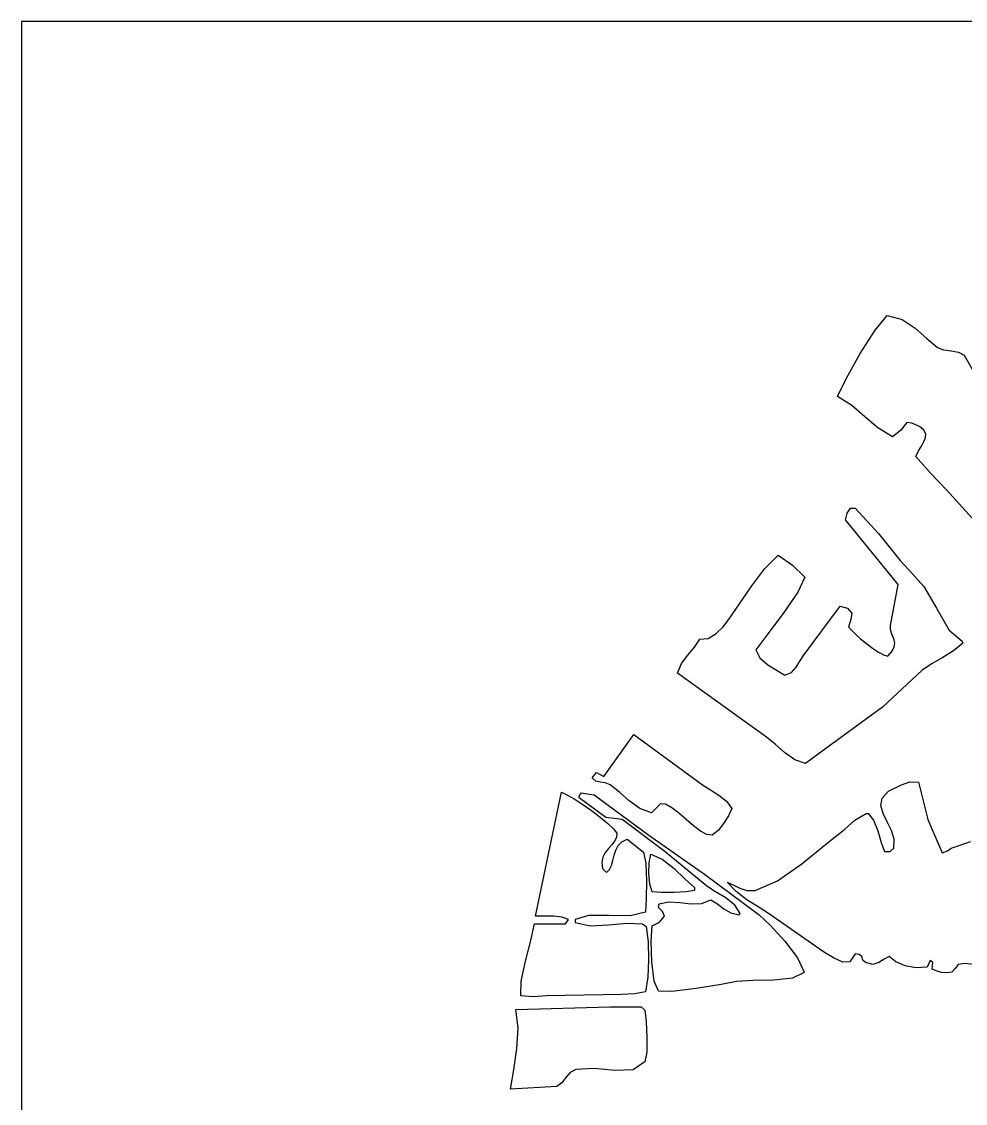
# Model space of a CAD drawing. Extents: x 0 to 12.1, y 0 to 10.7.
# Drawn here: x 0 to 3.695, y 6.419 to 10.654 of the extents above; entities that cross this region are included whole.
import ezdxf

# ---------------------------------------------------------------- set-up
doc = ezdxf.new("R2010")
doc.units = 0
doc.layers.get('0').update_dxf_attribs({"linetype": 'CONTINUOUS'})

msp = doc.modelspace()

# ---------------------------------------------------------------- linework, layer by layer
at = {"color": 0}
for p, q in [((0, 10.6538), (0, 0)), ((12.0677, 10.6538), (0, 10.6538)), ((3.3411, 9.44575), (3.38857, 9.5031)), ((3.38857, 9.5031), (3.44743, 9.48817)), ((3.44743, 9.48817), (3.49858, 9.45426)), ((3.28293, 9.35428), (3.3411, 9.44575)), ((3.49858, 9.45426), (3.54406, 9.41342)), ((3.54406, 9.41342), (3.5861, 9.37776)), ((3.5861, 9.37776), (3.60943, 9.36876)), ((3.60943, 9.36876), (3.63861, 9.36431)), ((3.63861, 9.36431), (3.66749, 9.35926)), ((3.22889, 9.25792), (3.28293, 9.35428)), ((3.66749, 9.35926), (3.68994, 9.34858)), ((3.68994, 9.34858), (3.72743, 9.28196)), ((3.19413, 9.18576), (3.22889, 9.25792)), ((3.25022, 9.15082), (3.19413, 9.18576)), ((3.30122, 9.10704), (3.25022, 9.15082)), ((3.35265, 9.06336), (3.30122, 9.10704)), ((3.46599, 9.08469), (3.44097, 9.0536)), ((3.48469, 9.08192), (3.46599, 9.08469)), ((3.51471, 9.06831), (3.48469, 9.08192)), ((3.53222, 9.05458), (3.51471, 9.06831)), ((3.41004, 9.02849), (3.35265, 9.06336)), ((3.44097, 9.0536), (3.41004, 9.02849)), ((3.53956, 9.04047), (3.53222, 9.05458)), ((3.53244, 9.0095), (3.5389, 9.02556)), ((3.5389, 9.02556), (3.53956, 9.04047)), ((3.51112, 8.97276), (3.52246, 8.99203)), ((3.52246, 8.99203), (3.53244, 9.0095)), ((3.50071, 8.95139), (3.51112, 8.97276)), ((3.55935, 8.88444), (3.50071, 8.95139)), ((3.6205, 8.82047), (3.55935, 8.88444)), ((3.71946, 8.7111), (3.6205, 8.82047)), ((3.22601, 8.70313), (3.23172, 8.72988)), ((3.23172, 8.72988), (3.24479, 8.74858)), ((3.24479, 8.74858), (3.26318, 8.74858)), ((3.26318, 8.74858), (3.35465, 8.64963)), ((3.43126, 8.44997), (3.22601, 8.70313)), ((3.35465, 8.64963), (3.43924, 8.5434)), ((2.90989, 8.51232), (2.96212, 8.56456)), ((2.96212, 8.56456), (3.01747, 8.52587)), ((3.01747, 8.52587), (3.06597, 8.47917)), ((3.43924, 8.5434), (3.48611, 8.49343)), ((2.85861, 8.44515), (2.90989, 8.51232)), ((3.06597, 8.47917), (3.0395, 8.42057)), ((3.48611, 8.49343), (3.53267, 8.442)), ((2.81039, 8.37429), (2.85861, 8.44515)), ((3.40207, 8.28993), (3.43126, 8.44997)), ((3.53267, 8.442), (3.58219, 8.35764)), ((3.0395, 8.42057), (2.98172, 8.33626)), ((2.76736, 8.31108), (2.81039, 8.37429)), ((3.06076, 8.17258), (3.20454, 8.36458)), ((3.20454, 8.36458), (3.23394, 8.35781)), ((3.23394, 8.35781), (3.25, 8.33783)), ((3.58219, 8.35764), (3.63124, 8.27115)), ((2.74669, 8.28472), (2.76736, 8.31108)), ((2.98172, 8.33626), (2.91808, 8.25206)), ((3.24636, 8.31293), (3.23682, 8.28472)), ((3.25, 8.33783), (3.24636, 8.31293)), ((2.71967, 8.25792), (2.74669, 8.28472)), ((3.23682, 8.28472), (3.24761, 8.27229)), ((3.24761, 8.27229), (3.26406, 8.25608)), ((3.40201, 8.27349), (3.40207, 8.28993)), ((3.40565, 8.25922), (3.40201, 8.27349)), ((3.41092, 8.24625), (3.40565, 8.25922)), ((3.63124, 8.27115), (3.68197, 8.22846)), ((2.63487, 8.20454), (2.65522, 8.23643)), ((2.65522, 8.23643), (2.68847, 8.23904)), ((2.68847, 8.23904), (2.71967, 8.25792)), ((2.91808, 8.25206), (2.87397, 8.19374)), ((3.26406, 8.25608), (3.28456, 8.23763)), ((3.28456, 8.23763), (3.30751, 8.21864)), ((3.30751, 8.21864), (3.33128, 8.20074)), ((3.41585, 8.23367), (3.41092, 8.24625)), ((3.41835, 8.22065), (3.41585, 8.23367)), ((3.41644, 8.20628), (3.41835, 8.22065)), ((3.68474, 8.22049), (3.64817, 8.19037)), ((3.68197, 8.22846), (3.68474, 8.22049)), ((2.60856, 8.17329), (2.63487, 8.20454)), ((2.87397, 8.19374), (2.88975, 8.16303)), ((3.33128, 8.20074), (3.35422, 8.18554)), ((3.35422, 8.18554), (3.37478, 8.17469)), ((3.37478, 8.17469), (3.39133, 8.16976)), ((3.39133, 8.16976), (3.4081, 8.18956)), ((3.4081, 8.18956), (3.41644, 8.20628)), ((3.64817, 8.19037), (3.60715, 8.16476)), ((2.56739, 8.10314), (2.58361, 8.14031)), ((2.58361, 8.14031), (2.60856, 8.17329)), ((2.88975, 8.16303), (2.92156, 8.13613)), ((2.92156, 8.13613), (2.95817, 8.11339)), ((3.03222, 8.12586), (3.0471, 8.15017)), ((3.0471, 8.15017), (3.06076, 8.17258)), ((3.56494, 8.1404), (3.52462, 8.11387)), ((3.60715, 8.16476), (3.56494, 8.1404)), ((2.91667, 7.85243), (2.56739, 8.10314)), ((2.95817, 8.11339), (2.98856, 8.09511)), ((2.98856, 8.09511), (3.01357, 8.10558)), ((3.01357, 8.10558), (3.03222, 8.12586)), ((3.52462, 8.11387), (3.37011, 7.96978)), ((3.37011, 7.96978), (3.14339, 7.80453)), ((2.27919, 7.69792), (2.39654, 7.86317)), ((2.39654, 7.86317), (2.66596, 7.66596)), ((2.9496, 7.8246), (2.91667, 7.85243)), ((2.98676, 7.79167), (2.9496, 7.8246)), ((3.14339, 7.80453), (3.06874, 7.74858)), ((3.02692, 7.76313), (2.98676, 7.79167)), ((3.06874, 7.74858), (3.02692, 7.76313)), ((2.23406, 7.69271), (2.25, 7.71386)), ((2.25, 7.71386), (2.27919, 7.69792)), ((2.24794, 7.68044), (2.23406, 7.69271)), ((2.26551, 7.67589), (2.24794, 7.68044)), ((2.28467, 7.67307), (2.26551, 7.67589)), ((2.3035, 7.66596), (2.28467, 7.67307)), ((2.34056, 7.63737), (2.3035, 7.66596)), ((2.66596, 7.66596), (2.69661, 7.64611)), ((3.39361, 7.64111), (3.44476, 7.66596)), ((3.44476, 7.66596), (3.47694, 7.67763)), ((3.47694, 7.67763), (3.51144, 7.67671)), ((3.51144, 7.67671), (3.54747, 7.52989)), ((2.01247, 7.15136), (2.11388, 7.63644)), ((2.11388, 7.63644), (2.13482, 7.62696)), ((2.13482, 7.62696), (2.16336, 7.61057)), ((2.18332, 7.61529), (2.18365, 7.62403)), ((2.18365, 7.62403), (2.19129, 7.634)), ((2.19129, 7.634), (2.21457, 7.63004)), ((2.21457, 7.63004), (2.24203, 7.62603)), ((2.24203, 7.62603), (2.45518, 7.46838)), ((2.37912, 7.60335), (2.34056, 7.63737)), ((2.69661, 7.64611), (2.72939, 7.62511)), ((2.72939, 7.62511), (2.75906, 7.60124)), ((3.36876, 7.61372), (3.39361, 7.64111)), ((2.16336, 7.61057), (2.1965, 7.58914)), ((2.28717, 7.53782), (2.18332, 7.61529)), ((2.1965, 7.58914), (2.23144, 7.56478)), ((2.42051, 7.57329), (2.37912, 7.60335)), ((2.50071, 7.59131), (2.46599, 7.55658)), ((2.521, 7.58951), (2.50071, 7.59131)), ((2.54546, 7.57622), (2.521, 7.58951)), ((2.75906, 7.60124), (2.78054, 7.57254)), ((3.36393, 7.58425), (3.36876, 7.61372)), ((3.37261, 7.553), (3.36393, 7.58425)), ((2.23144, 7.56478), (2.26514, 7.53939)), ((2.26514, 7.53939), (2.29471, 7.51492)), ((2.46599, 7.55658), (2.42051, 7.57329)), ((2.57269, 7.55524), (2.54546, 7.57622)), ((2.6014, 7.53039), (2.57269, 7.55524)), ((2.76704, 7.54471), (2.74849, 7.51394)), ((2.78054, 7.57254), (2.76704, 7.54471)), ((3.26172, 7.52686), (3.30587, 7.55382)), ((3.30587, 7.55382), (3.31392, 7.55382)), ((3.31392, 7.55382), (3.33524, 7.5274)), ((3.38851, 7.5204), (3.37261, 7.553)), ((2.32015, 7.53435), (2.28717, 7.53782)), ((2.29471, 7.51492), (2.31728, 7.49338)), ((2.3514, 7.52983), (2.32015, 7.53435)), ((2.51975, 7.40364), (2.3514, 7.52983)), ((2.63015, 7.50549), (2.6014, 7.53039)), ((2.65767, 7.48432), (2.63015, 7.50549)), ((2.74849, 7.51394), (2.72672, 7.48649)), ((3.22325, 7.49268), (3.26172, 7.52686)), ((3.33524, 7.5274), (3.35194, 7.48503)), ((3.40517, 7.48676), (3.38851, 7.5204)), ((3.54747, 7.52989), (3.60449, 7.39931)), ((2.31728, 7.49338), (2.32986, 7.47672)), ((2.32867, 7.46007), (2.3214, 7.44504)), ((2.32986, 7.47672), (2.32867, 7.46007)), ((2.45518, 7.46838), (2.67383, 7.31532)), ((2.68257, 7.47065), (2.65767, 7.48432)), ((2.70344, 7.46838), (2.68257, 7.47065)), ((2.72672, 7.48649), (2.70344, 7.46838)), ((3.14703, 7.43147), (3.22325, 7.49268)), ((3.35194, 7.48503), (3.36572, 7.43978)), ((3.41624, 7.45253), (3.40517, 7.48676)), ((2.29736, 7.41629), (2.2851, 7.40067)), ((2.31022, 7.43078), (2.29736, 7.41629)), ((2.3214, 7.44504), (2.31022, 7.43078)), ((2.32639, 7.40983), (2.33561, 7.428)), ((2.33561, 7.428), (2.34961, 7.44276)), ((2.34961, 7.44276), (2.37011, 7.45242)), ((2.37011, 7.45242), (2.43403, 7.40175)), ((3.05474, 7.35661), (3.14703, 7.43147)), ((3.36572, 7.43978), (3.37815, 7.40451)), ((3.40088, 7.40419), (3.41525, 7.41803)), ((3.41525, 7.41803), (3.41624, 7.45253)), ((3.62468, 7.40739), (3.63921, 7.41803)), ((3.63921, 7.41803), (3.71653, 7.44331)), ((2.27561, 7.38303), (2.27115, 7.36242)), ((2.2851, 7.40067), (2.27561, 7.38303)), ((2.30963, 7.35021), (2.31515, 7.36936)), ((2.31515, 7.36936), (2.32015, 7.38975)), ((2.32015, 7.38975), (2.32639, 7.40983)), ((2.43403, 7.40175), (2.44374, 7.35715)), ((2.45622, 7.36083), (2.46322, 7.39372)), ((2.46322, 7.39372), (2.50771, 7.37472)), ((2.50771, 7.37472), (2.55414, 7.33757)), ((2.68197, 7.26839), (2.51975, 7.40364)), ((3.37815, 7.40451), (3.40088, 7.40419)), ((3.60449, 7.39931), (3.62468, 7.40739)), ((2.27115, 7.36242), (2.27399, 7.33783)), ((2.27399, 7.33783), (2.28993, 7.32189)), ((2.28993, 7.32189), (2.30181, 7.33388)), ((2.30181, 7.33388), (2.30963, 7.35021)), ((2.44374, 7.35715), (2.44635, 7.28933)), ((2.45535, 7.31808), (2.45622, 7.36083)), ((2.55414, 7.33757), (2.59782, 7.2959)), ((2.95865, 7.28971), (3.05474, 7.35661)), ((2.44635, 7.28933), (2.44476, 7.21912)), ((2.45979, 7.27653), (2.45535, 7.31808)), ((2.59782, 7.2959), (2.634, 7.26318)), ((2.67383, 7.31532), (2.88715, 7.15657)), ((2.79725, 7.24756), (2.76215, 7.28472)), ((2.76215, 7.28472), (2.78618, 7.27425)), ((2.87121, 7.25244), (2.95865, 7.28971)), ((2.46875, 7.24724), (2.45979, 7.27653)), ((2.50526, 7.24392), (2.46875, 7.24724)), ((2.55404, 7.24388), (2.50526, 7.24392)), ((2.6014, 7.24685), (2.55404, 7.24388)), ((2.634, 7.25244), (2.6014, 7.24685)), ((2.634, 7.26318), (2.634, 7.25244)), ((2.71625, 7.24696), (2.68197, 7.26839)), ((2.7564, 7.22299), (2.71625, 7.24696)), ((2.78618, 7.27425), (2.81179, 7.26161)), ((2.83865, 7.21599), (2.79725, 7.24756)), ((2.81179, 7.26161), (2.83985, 7.2525)), ((2.83985, 7.2525), (2.87121, 7.25244)), ((2.44476, 7.21912), (2.442, 7.16738)), ((2.4955, 7.19928), (2.53396, 7.20806)), ((2.53396, 7.20806), (2.57736, 7.20492)), ((2.57736, 7.20492), (2.62175, 7.19954)), ((2.62175, 7.19954), (2.66319, 7.20171)), ((2.66319, 7.20171), (2.69792, 7.21528)), ((2.69792, 7.21528), (2.72412, 7.19949)), ((2.79199, 7.19504), (2.7564, 7.22299)), ((2.88308, 7.1875), (2.83865, 7.21599)), ((2.442, 7.16738), (2.38211, 7.15278)), ((2.49274, 7.18576), (2.4955, 7.19928)), ((2.5096, 7.17036), (2.49274, 7.18576)), ((2.51665, 7.15136), (2.5096, 7.17036)), ((2.72412, 7.19949), (2.74918, 7.18072)), ((2.74918, 7.18072), (2.77593, 7.16461)), ((2.77593, 7.16461), (2.80729, 7.15657)), ((2.8125, 7.16178), (2.79199, 7.19504)), ((2.80729, 7.15657), (2.8125, 7.16178)), ((2.9274, 7.15935), (2.88308, 7.1875)), ((3.12185, 7.02328), (2.9274, 7.15935)), ((1.99317, 7.05681), (2.00726, 7.12185)), ((2.00726, 7.12185), (2.12989, 7.12185)), ((2.04611, 7.15201), (2.01247, 7.15136)), ((2.08219, 7.15115), (2.04611, 7.15201)), ((2.1154, 7.14703), (2.08219, 7.15115)), ((2.14063, 7.13786), (2.1154, 7.14703)), ((2.12989, 7.12185), (2.14063, 7.13786)), ((2.21946, 7.15386), (2.16737, 7.13786)), ((2.16737, 7.13786), (2.16737, 7.12706)), ((2.16737, 7.12706), (2.22646, 7.1141)), ((2.29947, 7.15354), (2.21946, 7.15386)), ((2.22646, 7.1141), (2.2971, 7.11751)), ((2.2971, 7.11751), (2.36882, 7.1244)), ((2.38211, 7.15278), (2.29947, 7.15354)), ((2.36882, 7.1244), (2.43126, 7.12185)), ((2.43126, 7.12185), (2.44476, 7.11111)), ((2.46875, 7.11387), (2.49675, 7.12842)), ((2.49675, 7.12842), (2.51665, 7.15136)), ((2.88715, 7.15657), (2.93213, 7.11496)), ((2.44476, 7.11111), (2.45231, 7.05067)), ((2.46436, 7.05447), (2.46875, 7.11387)), ((2.93213, 7.11496), (2.98807, 7.05371)), ((1.97282, 6.97581), (1.99317, 7.05681)), ((2.45231, 7.05067), (2.45486, 6.98107)), ((2.46696, 6.97276), (2.46436, 7.05447)), ((2.98807, 7.05371), (3.03754, 6.9879)), ((3.14361, 7.00863), (3.12185, 7.02328)), ((3.17822, 6.98774), (3.14361, 7.00863)), ((3.26318, 7.0045), (3.24203, 6.97254)), ((3.27935, 7.00131), (3.26318, 7.0045)), ((3.28993, 6.99376), (3.27935, 7.00131)), ((3.29372, 6.97885), (3.28993, 6.99376)), ((3.39654, 6.99376), (3.37651, 6.98329)), ((3.42312, 6.97228), (3.39654, 6.99376)), ((1.95632, 6.89719), (1.97282, 6.97581)), ((2.45486, 6.98107), (2.45167, 6.91249)), ((2.47646, 6.89763), (2.46696, 6.97276)), ((3.03754, 6.9879), (3.06321, 6.93261)), ((3.21468, 6.97194), (3.17822, 6.98774)), ((3.24203, 6.97254), (3.21468, 6.97194)), ((3.3035, 6.96978), (3.29372, 6.97885)), ((3.33263, 6.96262), (3.3035, 6.96978)), ((3.35613, 6.97006), (3.33263, 6.96262)), ((3.37651, 6.98329), (3.35613, 6.97006)), ((3.45904, 6.95649), (3.42312, 6.97228)), ((3.50097, 6.94874), (3.45904, 6.95649)), ((3.54585, 6.95139), (3.50097, 6.94874)), ((3.55658, 6.97775), (3.54585, 6.95139)), ((3.56739, 6.96978), (3.55658, 6.97775)), ((3.56456, 6.94342), (3.56739, 6.96978)), ((3.65429, 6.9471), (3.64204, 6.93261)), ((3.66596, 6.96181), (3.65429, 6.9471)), ((3.69407, 6.96674), (3.66596, 6.96181)), ((3.72694, 6.96186), (3.69407, 6.96674)), ((2.45167, 6.91249), (2.442, 6.85519)), ((3.01812, 6.90881), (2.94417, 6.90136)), ((3.06076, 6.92985), (3.01812, 6.90881)), ((3.06321, 6.93261), (3.06076, 6.92985)), ((3.58003, 6.93701), (3.56456, 6.94342)), ((3.60053, 6.93137), (3.58003, 6.93701)), ((3.62239, 6.92904), (3.60053, 6.93137)), ((3.64204, 6.93261), (3.62239, 6.92904)), ((1.95383, 6.83925), (1.95632, 6.89719)), ((2.49274, 6.85796), (2.47646, 6.89763)), ((2.64063, 6.86794), (2.54574, 6.85612)), ((2.73822, 6.88411), (2.64063, 6.86794)), ((2.79932, 6.89513), (2.73822, 6.88411)), ((2.86313, 6.89958), (2.79932, 6.89513)), ((2.94417, 6.90136), (2.86313, 6.89958)), ((2.00211, 6.83621), (1.95383, 6.83925)), ((2.05524, 6.83925), (2.00211, 6.83621)), ((2.34864, 6.84446), (2.05524, 6.83925)), ((2.39996, 6.84685), (2.34864, 6.84446)), ((2.442, 6.85519), (2.39996, 6.84685)), ((2.54574, 6.85612), (2.49274, 6.85796)), ((1.93544, 6.78575), (2.3035, 6.7965)), ((1.94331, 6.71403), (1.93544, 6.78575)), ((2.3035, 6.7965), (2.42606, 6.7965)), ((2.42606, 6.7965), (2.43924, 6.78331)), ((2.43924, 6.78331), (2.44472, 6.73931)), ((2.44472, 6.73931), (2.44819, 6.67839)), ((1.93826, 6.63281), (1.94331, 6.71403)), ((2.44819, 6.67839), (2.44715, 6.61925)), ((1.92643, 6.55013), (1.93826, 6.63281)), ((2.44715, 6.61925), (2.43924, 6.58057)), ((2.43924, 6.58057), (2.39426, 6.54964)), ((1.9139, 6.47396), (1.92643, 6.55013)), ((2.14746, 6.53901), (2.13064, 6.51964)), ((2.17014, 6.55138), (2.14746, 6.53901)), ((2.24169, 6.55479), (2.17014, 6.55138)), ((2.32243, 6.54764), (2.24169, 6.55479)), ((2.39426, 6.54964), (2.32243, 6.54764)), ((2.09549, 6.48469), (1.9139, 6.47396)), ((2.1149, 6.49946), (2.09549, 6.48469)), ((2.13064, 6.51964), (2.1149, 6.49946))]:
    msp.add_line(p, q, dxfattribs=at)

doc.saveas('drawing.dxf')
